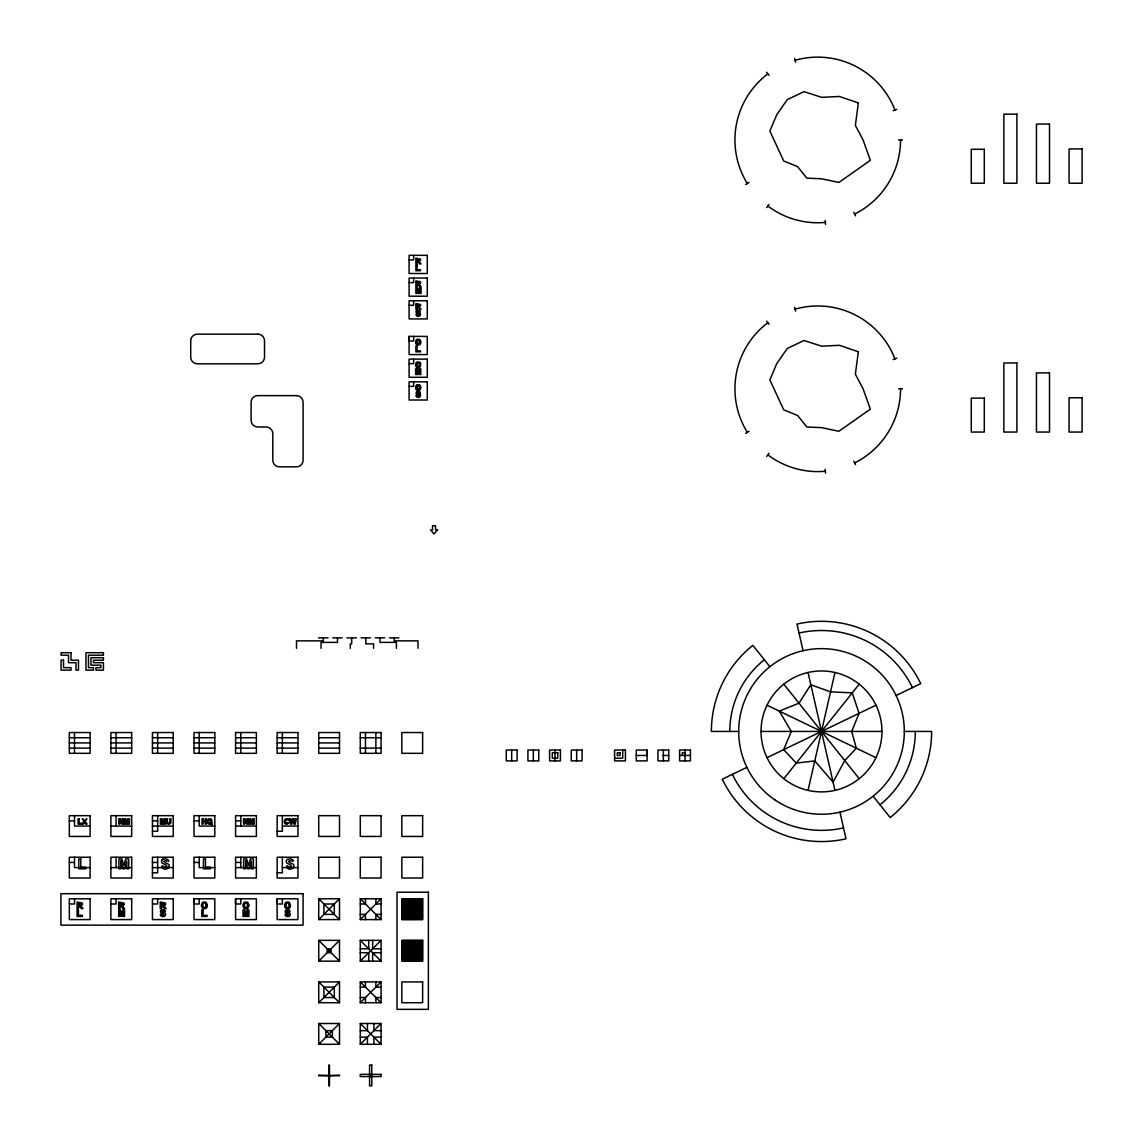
<?xml version="1.0" encoding="UTF-8"?>
<svg xmlns="http://www.w3.org/2000/svg" width="1143" height="1143" viewBox="0 0 1143 1143"><rect width="100%" height="100%" fill="white"/><g stroke="black" fill="none" stroke-linecap="round" stroke-linejoin="round"><path stroke-width="1.5" d="M194.024 898.798L194.024 919.586L214.798 919.586L214.798 898.798L194.024 898.798L194.024 903.999L199.211 903.999L199.211 898.798M235.587 898.798L235.587 919.586L256.375 919.586L256.375 898.798L235.587 898.798L235.587 903.999L240.787 903.999L240.787 898.798M277.149 898.798L277.149 919.586L297.937 919.586L297.937 898.798L277.149 898.798L277.149 903.999L282.35 903.999L282.35 898.798M409.094 336.399L409.094 354.573L427.268 354.573L427.268 336.399L409.094 336.399L409.094 340.943L413.637 340.943L413.637 336.399M647.095 750.051L647.095 760.881L636.265 760.881L636.265 750.051L647.095 750.051L647.095 755.466L636.265 755.466M808.044 790.37L834.962 672.498M416.338 311.082L416.123 311.582A1.672 1.672 0 0 0 416.123 312.239A1.514 1.514 0 0 0 416.509 312.968L419.352 314.411L417.252 314.868A1.829 1.829 0 0 1 416.995 314.196C414.738 313.868 416.652 316.611 417.981 316.282A4.443 4.443 0 0 0 418.781 316.254A3.215 3.215 0 0 0 419.238 316.168A1.743 1.743 0 0 0 420.267 315.425L420.495 313.996A1.557 1.557 0 0 0 420.324 313.596L420.195 313.411A1.6 1.6 0 0 0 419.681 313.025L417.252 311.668L420.353 311.882A1.686 1.686 0 0 0 419.481 310.582L418.681 310.325A3.758 3.758 0 0 0 417.867 310.31L416.838 310.625M168.678 867.523L168.807 867.337A2.286 2.286 0 0 0 169.107 866.565L169.078 865.08A2.672 2.672 0 0 0 168.793 864.379C159.677 860.322 165.049 860.565 168.793 861.136A2.815 2.815 0 0 0 168.292 860.022L165.964 858.764L162.806 859.279M293.38 867.523L293.494 867.337A2.286 2.286 0 0 0 293.808 866.565L293.78 865.08A2.672 2.672 0 0 0 293.494 864.379C284.378 860.322 289.75 860.565 293.494 861.136A2.815 2.815 0 0 0 292.979 860.022L290.665 858.764L287.507 859.279A2.757 2.757 0 0 0 286.664 860.065A2.386 2.386 0 0 0 286.25 861.108A2.872 2.872 0 0 0 286.293 862.065A2.543 2.543 0 0 0 286.75 863.079C289.122 864.051 294.865 866.894 289.093 867.166C284.278 862.636 286.679 871.337 291.865 868.709A2.929 2.929 0 0 0 293.38 867.523M766.667 207.583L769.025 204.468M766.667 456.428L769.025 453.3M783.812 778.697L859.193 684.171M318.726 919.586L339.5 898.798L318.726 898.798L318.726 919.586L339.5 919.586L339.5 898.798M318.726 961.149L339.5 940.36L318.726 940.36L318.726 961.149L339.5 961.149L339.5 940.36M360.288 919.586L381.062 898.798L381.062 919.586L360.288 919.586L360.288 898.798L381.062 898.798M401.85 899.741L402.793 898.798M401.85 901.213L404.265 898.798M401.85 902.684L405.736 898.798M401.85 904.156L407.208 898.798M401.85 905.627L408.68 898.798M401.85 907.099L410.137 898.798M401.85 908.556L411.609 898.798M401.85 910.028L413.08 898.798M401.85 911.5L414.552 898.798M401.85 912.971L416.023 898.798M401.85 914.443L417.495 898.798M401.85 915.914L418.967 898.798M401.85 917.386L420.424 898.798M401.85 918.843L421.896 898.798M318.726 1002.711L339.5 981.937L339.5 1002.711L318.726 1002.711L318.726 981.937L339.5 981.937M360.288 961.149L381.062 940.36L381.062 961.149L360.288 961.149L360.288 940.36L381.062 940.36M402.593 919.586L422.639 899.541M404.05 919.586L422.639 900.998M405.522 919.586L422.639 902.47M406.994 919.586L422.639 903.942M408.465 919.586L422.639 905.413M409.937 919.586L422.639 906.885M411.409 919.586L422.639 908.356M412.88 919.586L422.639 909.828M414.337 919.586L422.639 911.3M415.809 919.586L422.639 912.757M417.281 919.586L422.639 914.229M418.752 919.586L422.639 915.7M420.224 919.586L422.639 917.172M421.696 919.586L422.639 918.643M401.85 941.318L402.793 940.36M401.85 942.775L404.265 940.36M401.85 944.247L405.736 940.36M401.85 945.718L407.208 940.36M401.85 947.19L408.68 940.36M401.85 948.661L410.137 940.36M401.85 950.133L411.609 940.36M401.85 951.605L413.08 940.36M401.85 953.062L414.552 940.36M401.85 954.534L416.023 940.36M401.85 956.005L417.495 940.36M401.85 957.477L418.967 940.36M401.85 958.948L420.424 940.36M401.85 960.42L421.896 940.36M318.726 1044.288L339.5 1023.499L339.5 1044.288L318.726 1044.288L318.726 1023.499L339.5 1023.499M360.288 1002.711L381.062 981.937L381.062 1002.711L360.288 1002.711L360.288 981.937L381.062 981.937M402.593 961.149L422.639 941.103M404.05 961.149L422.639 942.575M405.522 961.149L422.639 944.047M406.994 961.149L422.639 945.504M408.465 961.149L422.639 946.975M409.937 961.149L422.639 948.447M411.409 961.149L422.639 949.919M412.88 961.149L422.639 951.39M414.337 961.149L422.639 952.862M415.809 961.149L422.639 954.334M417.281 961.149L422.639 955.805M418.752 961.149L422.639 957.262M420.224 961.149L422.639 958.734M421.696 961.149L422.639 960.206M328.741 1075.82L339.5 1075.092L339.5 1075.82L318.726 1075.092L318.726 1075.82L328.741 1075.82L328.741 1085.85L329.484 1085.85L329.484 1075.82M360.288 1044.288L381.062 1023.499L381.062 1044.288L360.288 1044.288L360.288 1023.499L381.062 1023.499M745.679 184.566L749.008 182.509M745.679 433.397L749.008 431.34M161.32 910.085L162.477 909.714A4.301 4.301 0 0 1 163.42 909.742L164.349 910.028A1.929 1.929 0 0 1 165.321 911.528L161.863 911.171L164.563 912.828A1.829 1.829 0 0 1 165.535 914.043M746.893 767.367L722.276 779.212A110.128 110.128 0 0 0 846.006 838.805L839.934 812.159M767.039 757.666L875.967 705.202M896.112 695.501L920.729 683.657A110.128 110.128 0 0 0 797 624.064L803.072 650.696M893.14 110.742L896.784 109.328M893.14 359.574L896.784 358.159M163.892 916.457L164.063 916.415A1.986 1.986 0 0 0 165.235 915.586A1.557 1.557 0 0 0 165.521 914.943L165.492 913.943M288.593 916.457L288.765 916.415A1.986 1.986 0 0 0 289.936 915.586A1.557 1.557 0 0 0 290.222 914.943L290.193 913.943A1.786 1.786 0 0 0 290.008 913.471L289.851 913.271A1.829 1.829 0 0 0 289.265 912.828L286.493 911.271L290.036 911.528A1.929 1.929 0 0 0 289.05 910.028L288.122 909.742A4.301 4.301 0 0 0 287.179 909.714L286.021 910.085A1.714 1.714 0 0 0 285.178 911.371A1.915 1.915 0 0 0 285.207 911.928A1.714 1.714 0 0 0 285.507 912.614C288.007 913.043 290.479 916.072 286.493 914.943A2.086 2.086 0 0 1 286.193 914.171C283.621 913.8 285.807 916.929 287.322 916.543A5.086 5.086 0 0 0 288.236 916.529M286.45 819.631L285.379 821.446L286.422 823.289M286.707 823.303L288.979 822.503L287.15 824.217A3.272 3.272 0 0 1 286.479 824.232L285.979 824.146A2.143 2.143 0 0 1 285.35 823.832A2.472 2.472 0 0 1 284.45 822.631L284.278 821.817A4.501 4.501 0 0 1 284.321 820.874L285.15 819.245A2.415 2.415 0 0 1 286.25 818.717L286.507 818.688A3 3 0 0 1 287.25 818.717A2.357 2.357 0 0 1 288.407 819.245L288.936 820.245L286.85 819.617M898.598 139.946L902.513 139.946M409.094 259.875L413.637 259.875L413.637 255.332M409.094 282.592L413.637 282.592L413.637 278.049M409.094 305.295L413.637 305.295L413.637 300.752M409.094 363.66L413.637 363.66L413.637 359.116M409.094 386.377L413.637 386.377L413.637 381.833M898.598 388.777L902.513 388.777M318.583 637.88L328.07 637.88M332.742 637.88L342.243 637.88M346.901 637.88L356.402 637.88M361.074 637.88L370.561 637.88M375.233 637.88L384.734 637.88M389.406 637.88L398.893 637.88M738.692 731.434L711.375 731.434A110.128 110.128 0 0 1 752.837 645.338L769.868 666.698M761.052 731.434L881.953 731.434A60.45 60.45 0 0 1 791.27 783.784A60.45 60.45 0 0 1 791.27 679.071A60.45 60.45 0 0 1 881.953 731.434M904.313 731.434L931.631 731.434A110.128 110.128 0 0 1 890.168 817.531L873.138 796.171M69.323 737.735L90.097 737.735M110.885 737.735L131.674 737.735M152.448 737.735L173.236 737.735M194.024 737.735L214.798 737.735M235.587 737.735L256.375 737.735M277.149 737.735L297.937 737.735M318.726 737.735L339.5 737.735M360.288 737.735L381.062 737.735M69.323 742.921L90.097 742.921M110.885 742.921L131.674 742.921M152.448 742.921L173.236 742.921M194.024 742.921L214.798 742.921M235.587 742.921L256.375 742.921M277.149 742.921L297.937 742.921M318.726 742.921L339.5 742.921M69.323 748.122L90.097 748.122M110.885 748.122L131.674 748.122M152.448 748.122L173.236 748.122M194.024 748.122L214.798 748.122M235.587 748.122L256.375 748.122M277.149 748.122L297.937 748.122M318.726 748.122L339.5 748.122M360.288 748.122L381.062 748.122M685.014 752.751L682.3 752.751L682.3 755.466M662.569 755.466L668.755 755.466M679.599 755.466L690.429 755.466M614.591 758.18L622.721 758.18L622.721 750.051M69.323 820.86L74.509 820.86M152.448 820.86L157.648 820.86M194.024 820.86L199.211 820.86M235.587 820.86L240.787 820.86M90.097 826.06L74.509 826.06L74.509 815.673M110.885 826.06L131.674 826.06M152.448 826.06L173.236 826.06M214.798 826.06L199.211 826.06L199.211 815.673M235.587 826.06L256.375 826.06M282.35 826.06L297.937 826.06M152.448 831.261L157.648 831.261L157.648 815.673M277.149 831.261L282.35 831.261L282.35 815.673M69.323 862.436L74.509 862.436M152.448 862.436L157.648 862.436M194.024 862.436L199.211 862.436M235.587 862.436L240.787 862.436M90.097 867.623L74.509 867.623L74.509 857.236M110.885 867.623L131.674 867.623M152.448 867.623L173.236 867.623M214.798 867.623L199.211 867.623L199.211 857.236M235.587 867.623L256.375 867.623M282.35 867.623L297.937 867.623M152.448 872.823L157.648 872.823L157.648 857.236M277.149 872.823L282.35 872.823L282.35 857.236M69.323 903.999L74.509 903.999L74.509 898.798M110.885 903.999L116.086 903.999L116.086 898.798M152.448 903.999L157.648 903.999L157.648 898.798M360.288 903.999L365.474 903.999L365.474 898.798M381.062 903.999L375.876 903.999L375.876 898.798M360.288 914.386L365.474 914.386L365.474 919.586M381.062 914.386L375.876 914.386L375.876 919.586M360.288 948.804L368.732 948.804L368.732 940.36M381.062 948.804L372.632 948.804L372.632 940.36M360.288 952.705L368.732 952.705L368.732 961.149M381.062 952.705L372.632 952.705L372.632 961.149M360.288 987.123L365.474 987.123L365.474 981.937M381.062 987.123L375.876 987.123L375.876 981.937M360.288 997.525L365.474 997.525L365.474 1002.711M381.062 997.525L375.876 997.525L375.876 1002.711M360.288 1030.643L367.432 1030.643L367.432 1023.499M381.062 1030.643L373.918 1030.643L373.918 1023.499M360.288 1037.144L367.432 1037.144L367.432 1044.288M381.062 1037.144L373.918 1037.144L373.918 1044.288M369.575 1075.463L371.775 1075.463M419.681 394.092L417.252 392.735L420.353 392.963A1.686 1.686 0 0 0 419.481 391.649L418.681 391.406A3.758 3.758 0 0 0 417.867 391.377L416.838 391.692A1.6 1.6 0 0 0 416.338 392.149L416.123 392.663A1.672 1.672 0 0 0 416.123 393.321A1.5 1.5 0 0 0 416.395 393.906L419.352 395.478L417.252 395.949A1.829 1.829 0 0 1 416.995 395.278C414.738 394.949 416.652 397.693 417.981 397.35A4.458 4.458 0 0 0 418.781 397.335A3.215 3.215 0 0 0 419.238 397.235A1.743 1.743 0 0 0 420.267 396.507L420.495 395.078A1.557 1.557 0 0 0 420.324 394.664L420.195 394.492M767.039 705.202L875.967 757.666M360.288 898.798L381.062 919.586M318.726 898.798L339.5 919.586M360.288 940.36L381.062 961.149M318.726 940.36L339.5 961.149M360.288 981.937L381.062 1002.711M318.726 981.937L339.5 1002.711M360.288 1023.499L381.062 1044.288M318.726 1023.499L339.5 1044.288M783.812 684.171L859.193 778.697M766.667 72.295L769.025 75.424M766.667 321.14L769.025 324.255M853.778 212.312L855.521 215.813M853.778 461.158L855.521 464.658M420.367 363.045L420.481 366.331A2.586 2.586 0 0 1 419.867 367.203A2.157 2.157 0 0 1 418.995 367.703L417.366 367.703A2.229 2.229 0 0 1 416.295 367.017A2.629 2.629 0 0 1 415.866 366.331L415.595 365.188A6.029 6.029 0 0 1 415.623 364.217L416.323 362.56A2.7 2.7 0 0 1 417.038 362.031L419.224 362.002A2.215 2.215 0 0 1 420.053 362.602M288.979 903.913L288.979 906.699A1.6 1.6 0 0 1 287.364 907.571L286.05 906.513L286.107 903.913A1.572 1.572 0 0 1 286.436 903.47A1.557 1.557 0 0 1 288.75 903.599M247.402 903.913L247.402 906.699A1.6 1.6 0 0 1 245.802 907.571L244.473 906.513L244.545 903.913A1.572 1.572 0 0 1 244.873 903.47A1.557 1.557 0 0 1 247.174 903.599M205.84 903.913L205.84 906.699A1.6 1.6 0 0 1 204.226 907.571L202.911 906.513L202.983 903.913A1.572 1.572 0 0 1 203.297 903.47A1.557 1.557 0 0 1 205.811 903.913M794.542 58.407L795.614 62.179M794.542 307.253L795.614 311.025M808.044 672.498L834.962 790.37M825.203 220.442L825.56 224.342M825.203 469.287L825.56 473.188M685.014 750.051L685.014 760.881M663.34 750.051L663.34 760.881M576.672 750.051L576.672 760.881M555.012 750.051L555.012 760.881M533.338 750.051L533.338 760.881M511.678 750.051L511.678 760.881M418.009 648.31L418.009 640.866L394.149 640.866L394.149 637.88M396.407 648.31L396.407 642.38L379.976 642.38L379.976 637.88M375.876 732.534L375.876 753.323M373.561 648.31L373.561 643.88L365.817 643.88L365.817 637.88M370.675 1074.349L370.675 1076.563M365.474 732.534L365.474 753.323M351.658 637.88L351.658 643.88L350.272 643.88L350.272 648.31M337.485 637.88L337.485 642.38L321.054 642.38L321.054 648.31M329.484 1075.092L329.484 1065.062L328.741 1065.062L328.741 1075.092M323.326 637.88L323.326 640.866L296.494 640.866L296.494 648.31M282.35 732.534L282.35 753.323M240.787 732.534L240.787 753.323M240.787 815.673L240.787 826.06M240.787 857.236L240.787 867.623M199.211 732.534L199.211 753.323M157.648 732.534L157.648 753.323M116.086 732.534L116.086 753.323M116.086 815.673L116.086 826.06M116.086 857.236L116.086 867.623M74.509 732.534L74.509 753.323M168.678 867.523A2.929 2.929 0 0 1 167.164 868.709C161.792 871.166 159.663 862.736 164.578 867.208C170.207 866.637 164.206 864.122 162.049 863.079A2.543 2.543 0 0 1 161.592 862.065A2.872 2.872 0 0 1 161.549 861.108A2.386 2.386 0 0 1 161.949 860.065M162.049 859.85A2.872 2.872 0 0 1 162.935 859.022M163.535 916.529A5.086 5.086 0 0 1 162.62 916.543C161.106 916.929 158.92 913.8 161.492 914.171A2.086 2.086 0 0 0 161.792 914.943C165.692 916.215 163.306 913.071 160.806 912.614A1.714 1.714 0 0 1 160.506 911.928A1.915 1.915 0 0 1 160.477 911.3A1.586 1.586 0 0 1 160.749 910.6M799.043 633.036A100.927 100.927 0 0 1 912.428 687.643M915.314 731.434A93.812 93.812 0 0 1 879.996 804.786M843.52 827.875A98.927 98.927 0 0 1 732.377 774.354M729.806 731.434A91.697 91.697 0 0 1 764.338 659.74M900.555 388.777A82.81 82.81 0 0 1 854.65 462.901M825.389 471.23A82.81 82.81 0 0 1 767.839 454.857M747.336 432.368A82.81 82.81 0 0 1 767.839 322.697M795.085 309.139A82.81 82.81 0 0 1 894.955 358.873M900.555 139.946A82.81 82.81 0 0 1 854.65 214.07M825.389 222.399A82.81 82.81 0 0 1 767.839 206.026M747.336 183.537A82.81 82.81 0 0 1 767.839 73.866M795.085 60.293A82.81 82.81 0 0 1 894.955 110.028M416.395 310.953A1.672 1.672 0 0 1 416.909 310.467M420.338 362.645A2.7 2.7 0 0 1 420.681 363.131M419.581 393.978A1.743 1.743 0 0 1 420.138 394.421M119.844 911.285L119.801 916.429L118.658 916.429L118.658 909.914L120.472 909.914L121.629 914.371L122.744 909.914L124.558 909.914L124.558 916.429L123.415 916.429L123.415 911.285L122.144 916.429L121.072 916.429L119.844 911.285M120.887 860.993L120.829 868.809L118.915 868.809L118.915 858.893L121.93 858.893L123.844 865.665L125.687 858.893L128.702 858.893L128.702 868.809L126.802 868.809L126.802 860.993L124.701 868.809L122.915 868.809L120.887 860.993M125.244 819.902L125.216 824.146L124.173 824.146L124.173 818.774L125.816 818.774L126.844 822.446L127.845 818.774L129.473 818.774L129.473 824.146L128.445 824.146L128.445 819.902L127.316 824.146L126.344 824.146L125.244 819.902M161.477 819.902L161.449 824.146L160.406 824.146L160.406 818.774L162.049 818.774L163.078 822.446L164.078 818.774L165.706 818.774L165.706 824.146L164.678 824.146L164.678 819.902L163.549 824.146L162.577 824.146L161.477 819.902M169.878 821.774C169.807 825.675 165.278 820.931 167.807 818.774L166.707 818.774L166.807 823.003A2.529 2.529 0 0 0 167.107 823.603L168.235 824.203A4.572 4.572 0 0 0 169.221 824.232L170.836 823.174L170.979 818.774L169.878 818.774L169.878 821.774M244.216 911.285L244.173 916.429L243.016 916.429L243.016 909.914L244.845 909.914L246.002 914.371L247.117 909.914L248.931 909.914L248.931 916.429L247.774 916.429L247.774 911.285L246.517 916.429L245.445 916.429L244.216 911.285M245.588 860.993L245.531 868.809L243.616 868.809L243.616 858.893L246.631 858.893L248.545 865.665L250.388 858.893L253.403 858.893L253.403 868.809L251.503 868.809L251.503 860.993L249.403 868.809L247.617 868.809L245.588 860.993M249.946 819.902L249.903 824.146L248.874 824.146L248.874 818.774L250.503 818.774L251.546 822.446L252.546 818.774L254.175 818.774L254.175 824.146L253.146 824.146L253.146 819.902L252.003 824.146L251.046 824.146L249.946 819.902M416.924 288.965L416.881 293.465L415.881 293.465L415.881 287.75L417.466 287.75L418.481 291.651L419.452 287.75L421.053 287.75L421.053 293.465L420.038 293.465L420.038 288.965L418.938 293.465L417.995 293.465L416.924 288.965M416.638 370.032L416.595 374.533L415.595 374.533L415.595 368.832L417.181 368.832L418.195 372.732L419.167 368.832L420.753 368.832L420.753 374.533L419.752 374.533L419.752 370.032L418.652 374.533L417.709 374.533L416.638 370.032M416.709 341.843L417.867 344.057L419.624 342.557A4.443 4.443 0 0 0 419.638 341.843L418.181 340.1L416.709 341.843M416.709 364.56L417.867 366.76L419.624 365.274A4.429 4.429 0 0 0 419.638 364.56L418.181 362.817L416.709 364.56M416.709 387.277L418.009 389.506A1.5 1.5 0 0 0 418.495 389.477L419.624 387.977A4.443 4.443 0 0 0 419.638 387.277L418.181 385.534L416.709 387.277M208.312 821.217C210.098 827.961 212.869 816.302 208.312 821.217M207.369 905.327L207.054 907.056A2.958 2.958 0 0 1 206.354 908.042A2.457 2.457 0 0 1 205.354 908.614L203.211 908.514A2.529 2.529 0 0 1 202.268 907.828A3 3 0 0 1 201.768 907.056L201.468 905.742A6.887 6.887 0 0 1 201.497 904.642L202.297 902.741A3.086 3.086 0 0 1 203.111 902.127L205.611 902.098A2.5 2.5 0 0 1 206.354 902.57L207.369 905.327M248.931 905.327L248.617 907.056A2.958 2.958 0 0 1 247.917 908.042A2.457 2.457 0 0 1 246.917 908.614L244.773 908.514A2.529 2.529 0 0 1 243.83 907.828A3.015 3.015 0 0 1 243.33 907.056L243.03 905.742A6.887 6.887 0 0 1 243.059 904.642L243.859 902.741A3.086 3.086 0 0 1 244.673 902.127L247.188 902.098A2.5 2.5 0 0 1 247.917 902.57L248.931 905.327M290.493 905.327L290.179 907.056A2.958 2.958 0 0 1 289.479 908.042A2.457 2.457 0 0 1 288.493 908.614L286.336 908.514A2.529 2.529 0 0 1 285.393 907.828A3.015 3.015 0 0 1 284.907 907.056L284.607 905.742A6.887 6.887 0 0 1 284.621 904.642L285.436 902.741A3.086 3.086 0 0 1 286.236 902.127L288.75 902.098A2.5 2.5 0 0 1 289.479 902.57L290.493 905.327M420.753 342.114L420.481 343.614A2.586 2.586 0 0 1 419.867 344.486A2.157 2.157 0 0 1 418.995 344.986L417.366 344.986A2.229 2.229 0 0 1 416.295 344.3A2.629 2.629 0 0 1 415.866 343.614L415.595 342.471A6.044 6.044 0 0 1 415.623 341.5L416.323 339.842A2.7 2.7 0 0 1 417.038 339.314L419.224 339.285A2.2 2.2 0 0 1 420.053 339.885A2.443 2.443 0 0 1 420.367 340.328L420.753 342.114M420.753 387.548L420.481 389.049A2.586 2.586 0 0 1 419.867 389.92A2.157 2.157 0 0 1 418.995 390.42L417.366 390.42A2.229 2.229 0 0 1 416.295 389.734A2.629 2.629 0 0 1 415.866 389.049L415.595 387.906A6.029 6.029 0 0 1 415.623 386.934L416.323 385.277A2.7 2.7 0 0 1 417.038 384.748L419.224 384.72A2.2 2.2 0 0 1 420.053 385.32A2.443 2.443 0 0 1 420.367 385.762L420.753 387.548M207.226 821.145L207.912 823.503A2.186 2.186 0 0 0 208.74 824.06L210.126 824.232A2.272 2.272 0 0 0 210.941 824.017L212.141 824.675L211.684 823.446A2.4 2.4 0 0 0 212.055 822.846L211.641 819.402A1.957 1.957 0 0 0 211.069 818.96L208.726 818.859A2.2 2.2 0 0 0 207.912 819.402A2.372 2.372 0 0 0 207.483 820.045L207.226 821.145M417.252 906.999L415.523 910.314L410.437 910.871L410.437 915.486L407.922 915.486L407.922 903.284L415.323 903.627A3.372 3.372 0 0 1 416.581 904.642A2.986 2.986 0 0 1 416.881 905.142L417.252 906.999M81.11 903.927L78.438 904.799L78.438 903.113L81.11 903.927M122.672 903.927L120.001 904.799L120.001 903.113L122.672 903.927M164.235 903.927L161.577 904.799L161.577 903.113L164.235 903.927M419.395 259.818L417.066 260.561L417.066 259.09L419.395 259.818M419.395 282.535L417.066 283.278L417.066 281.807L419.395 282.535M419.395 305.252L417.066 305.995L417.066 304.524L419.395 305.252M414.752 907.071L414.738 907.342A1.443 1.443 0 0 1 414.052 908.414L410.437 908.814L410.437 905.327L413.666 905.485L414.752 907.071M858.35 102.927L855.364 125.373L863.079 139.946L870.352 160.32L838.905 182.437L821.346 178.765L806.858 178.179L797.585 166.635L783.712 161.006L769.853 130.988L776.826 114.614L787.298 99.627L804 91.626L821.688 97.355L839.391 96.469L858.35 102.927M858.35 351.773L855.364 374.204L863.079 388.777L870.352 409.165L838.905 431.268L821.346 427.611L806.858 427.025L797.585 415.466L783.712 409.851L769.853 379.833L776.826 363.445L787.298 348.472L804 340.471L821.688 346.186L839.391 345.315L858.35 351.773M82.439 904.199L82.367 904.527A1.543 1.543 0 0 1 81.81 905.313L80.739 905.699L82.996 908.614L81.396 908.614L79.381 905.942A2.586 2.586 0 0 0 78.724 905.856L78.438 908.614L77.081 908.614L77.081 901.998L82.31 903.056A1.786 1.786 0 0 1 82.439 903.57A2.529 2.529 0 0 1 82.439 904.199M124.001 904.199L123.93 904.527A1.543 1.543 0 0 1 123.373 905.313L122.301 905.699L124.558 908.614L122.958 908.614L120.944 905.942A2.586 2.586 0 0 0 120.286 905.856L120.001 908.614L118.658 908.614L118.658 901.998L123.873 903.056A1.786 1.786 0 0 1 124.015 903.57A2.529 2.529 0 0 1 124.001 904.199M165.578 904.199L165.492 904.527A1.543 1.543 0 0 1 164.935 905.313L163.878 905.699L166.135 908.614L164.535 908.614L162.606 905.985A2.586 2.586 0 0 0 161.863 905.856L161.577 908.614L160.22 908.614L160.22 901.998L165.435 903.056A1.786 1.786 0 0 1 165.578 903.57A2.529 2.529 0 0 1 165.578 904.199M420.553 260.047L419.067 261.361L421.053 263.904L419.652 263.904L417.967 261.604A2.272 2.272 0 0 0 417.309 261.504L417.066 263.904L415.881 263.904L415.881 258.132L420.438 259.047A1.657 1.657 0 0 1 420.567 259.504A2.215 2.215 0 0 1 420.553 260.047M420.553 282.764L419.067 284.078L421.053 286.622L419.652 286.622L417.967 284.321A2.257 2.257 0 0 0 417.309 284.221L417.066 286.622L415.881 286.622L415.881 280.849L420.438 281.764A1.657 1.657 0 0 1 420.567 282.221A2.215 2.215 0 0 1 420.553 282.764M420.553 305.481L419.067 306.795L421.053 309.339L419.652 309.339L417.967 307.038A2.257 2.257 0 0 0 417.309 306.938L417.066 309.339L415.881 309.339L415.881 303.552L420.438 304.481A1.657 1.657 0 0 1 420.567 304.938A2.215 2.215 0 0 1 420.553 305.481M295.237 818.774L294.508 822.546L293.58 818.774L292.237 818.774L291.236 822.474L290.479 818.774L289.336 818.774L290.536 824.146L291.736 824.146L292.879 820.145L293.88 824.146L295.208 824.146L296.38 818.774L295.237 818.774M859.036 713.361L851.735 731.434L856.307 748.194L844.748 760.595L833.076 782.155L814.773 760.909L796.257 763.095L783.684 749.651L791.27 731.434L779.312 711.117L798.986 703.202L810.844 684.743L830.532 691.858L852.264 692.858L859.036 713.361M83.939 821.303L82.139 824.146L83.439 824.146L84.611 822.303L85.782 824.146L87.082 824.146L85.239 821.303L86.882 818.774L84.611 820.303L82.339 818.774L83.939 821.303M437.555 529.909L434.04 533.981L430.525 529.909L432.54 529.909L432.54 525.737L435.54 525.737L435.54 529.909L437.555 529.909M1016.899 114.143L1003.854 114.143L1003.854 183.223L1016.899 183.223L1016.899 114.143M1049.503 124.058L1036.458 124.058L1036.458 183.223L1049.503 183.223L1049.503 124.058M1082.092 148.919L1069.062 148.919L1069.062 183.223L1082.092 183.223L1082.092 148.919M984.294 149.29L971.25 149.29L971.25 183.223L984.294 183.223L984.294 149.29M427.268 255.332L409.094 255.332L409.094 273.506L427.268 273.506L427.268 255.332M417.066 265.033L415.881 265.033L415.881 270.748L420.51 270.748L420.51 269.777L417.066 269.777L417.066 265.033M427.268 278.049L409.094 278.049L409.094 296.208L427.268 296.208L427.268 278.049M427.268 300.752L409.094 300.752L409.094 318.926L427.268 318.926L427.268 300.752M257.861 334.156L197.382 334.156A6.644 6.644 0 0 0 190.724 340.814L190.724 357.173A6.644 6.644 0 0 0 197.382 363.817L257.861 363.817A6.644 6.644 0 0 0 264.519 357.173L264.519 340.814A6.644 6.644 0 0 0 257.861 334.156M417.066 346.115L415.881 346.115L415.881 351.815L420.51 351.815L420.51 350.858L417.066 350.858L417.066 346.115M427.268 359.116L409.094 359.116L409.094 377.29L427.268 377.29L427.268 359.116M1016.899 362.974L1003.854 362.974L1003.854 432.054L1016.899 432.054L1016.899 362.974M1049.503 372.904L1036.458 372.904L1036.458 432.054L1049.503 432.054L1049.503 372.904M427.268 381.833L409.094 381.833L409.094 400.007L427.268 400.007L427.268 381.833M296.437 395.621L257.747 395.621A6.644 6.644 0 0 0 251.089 402.265L251.089 420.338A6.644 6.644 0 0 0 257.747 426.982L266.148 426.982A6.644 6.644 0 0 1 272.806 433.626L272.806 460.2A6.644 6.644 0 0 0 279.449 466.844L296.437 466.844A6.644 6.644 0 0 0 303.095 460.2L303.095 402.265A6.644 6.644 0 0 0 296.437 395.621M1082.092 397.75L1069.062 397.75L1069.062 432.054L1082.092 432.054L1082.092 397.75M984.294 398.135L971.25 398.135L971.25 432.054L984.294 432.054L984.294 398.135M71.009 652.696L61.036 652.696L61.036 655.196L68.509 655.196L68.509 662.683L75.995 662.683L75.995 670.155L78.481 670.155L78.481 660.183L71.009 660.183L71.009 652.696M103.427 652.696L85.968 652.696L85.968 670.155L93.455 670.155L93.455 667.669L88.468 667.669L88.468 655.196L103.427 655.196L103.427 652.696M103.427 657.696L90.954 657.696L90.954 665.169L100.927 665.169L100.927 667.669L95.941 667.669L95.941 670.155L103.427 670.155L103.427 662.683L93.455 662.683L93.455 660.183L103.427 660.183L103.427 657.696M63.522 660.183L61.036 660.183L61.036 670.155L71.009 670.155L71.009 667.669L63.522 667.669L63.522 660.183M90.097 732.534L69.323 732.534L69.323 753.323L90.097 753.323L90.097 732.534M131.674 732.534L110.885 732.534L110.885 753.323L131.674 753.323L131.674 732.534M173.236 732.534L152.448 732.534L152.448 753.323L173.236 753.323L173.236 732.534M214.798 732.534L194.024 732.534L194.024 753.323L214.798 753.323L214.798 732.534M256.375 732.534L235.587 732.534L235.587 753.323L256.375 753.323L256.375 732.534M297.937 732.534L277.149 732.534L277.149 753.323L297.937 753.323L297.937 732.534M339.5 732.534L318.726 732.534L318.726 753.323L339.5 753.323L339.5 732.534M381.062 732.534L360.288 732.534L360.288 753.323L381.062 753.323L381.062 732.534M422.639 732.534L401.85 732.534L401.85 753.323L422.639 753.323L422.639 732.534M517.093 750.051L506.263 750.051L506.263 760.881L517.093 760.881L517.093 750.051M538.767 750.051L527.923 750.051L527.923 760.881L538.767 760.881L538.767 750.051M560.427 750.051L549.597 750.051L549.597 760.881L560.427 760.881L560.427 750.051M582.087 750.051L571.257 750.051L571.257 760.881L582.087 760.881L582.087 750.051M625.421 750.051L614.591 750.051L614.591 760.881L625.421 760.881L625.421 750.051M668.755 750.051L657.925 750.051L657.925 760.881L668.755 760.881L668.755 750.051M690.429 750.051L679.599 750.051L679.599 760.881L690.429 760.881L690.429 750.051M557.713 752.751L552.298 752.751L552.298 758.18L557.713 758.18L557.713 752.751M620.006 752.751L617.306 752.751L617.306 755.466L620.006 755.466L620.006 752.751M90.097 815.673L69.323 815.673L69.323 836.447L90.097 836.447L90.097 815.673M131.674 815.673L110.885 815.673L110.885 836.447L131.674 836.447L131.674 815.673M173.236 815.673L152.448 815.673L152.448 836.447L173.236 836.447L173.236 815.673M214.798 815.673L194.024 815.673L194.024 836.447L214.798 836.447L214.798 815.673M256.375 815.673L235.587 815.673L235.587 836.447L256.375 836.447L256.375 815.673M297.937 815.673L277.149 815.673L277.149 836.447L297.937 836.447L297.937 815.673M339.5 815.673L318.726 815.673L318.726 836.447L339.5 836.447L339.5 815.673M381.062 815.673L360.288 815.673L360.288 836.447L381.062 836.447L381.062 815.673M422.639 815.673L401.85 815.673L401.85 836.447L422.639 836.447L422.639 815.673M79.181 818.845L78.081 818.845L78.081 824.146L81.882 824.146L81.882 823.246L79.181 823.246L79.181 818.845M119.915 818.774L118.843 818.774L118.843 824.146L119.872 824.146L119.872 820.674L122.015 824.146L123.115 824.146L123.115 818.774L122.072 818.774L122.072 822.274L119.915 818.774M203.111 818.774L202.011 818.774L202.011 824.146L203.111 824.146L203.111 821.774L205.24 821.774L205.24 824.146L206.34 824.146L206.34 818.774L205.24 818.774L205.24 820.874L203.111 820.874L203.111 818.774M244.602 818.774L243.545 818.774L243.545 824.146L244.573 824.146L244.573 820.674L246.702 824.146L247.802 824.146L247.802 818.774L246.774 818.774L246.774 822.274L244.602 818.774M90.097 857.236L69.323 857.236L69.323 878.024L90.097 878.024L90.097 857.236M131.674 857.236L110.885 857.236L110.885 878.024L131.674 878.024L131.674 857.236M173.236 857.236L152.448 857.236L152.448 878.024L173.236 878.024L173.236 857.236M214.798 857.236L194.024 857.236L194.024 878.024L214.798 878.024L214.798 857.236M256.375 857.236L235.587 857.236L235.587 878.024L256.375 878.024L256.375 857.236M297.937 857.236L277.149 857.236L277.149 878.024L297.937 878.024L297.937 857.236M339.5 857.236L318.726 857.236L318.726 878.024L339.5 878.024L339.5 857.236M381.062 857.236L360.288 857.236L360.288 878.024L381.062 878.024L381.062 857.236M422.639 857.236L401.85 857.236L401.85 878.024L422.639 878.024L422.639 857.236M80.796 859.022L78.767 859.022L78.767 868.809L85.782 868.809L85.782 867.151L80.796 867.151L80.796 859.022M205.497 859.022L203.468 859.022L203.468 868.809L210.483 868.809L210.483 867.151L205.497 867.151L205.497 859.022M428.382 892.212L397.021 892.212L397.021 1009.34L428.382 1009.34L428.382 892.212M303.081 893.697L60.908 893.697L60.908 925.144L303.081 925.144L303.081 893.697M90.097 898.798L69.323 898.798L69.323 919.586L90.097 919.586L90.097 898.798M131.674 898.798L110.885 898.798L110.885 919.586L131.674 919.586L131.674 898.798M173.236 898.798L152.448 898.798L152.448 919.586L173.236 919.586L173.236 898.798M422.639 898.798L401.85 898.798L401.85 919.586L422.639 919.586L422.639 898.798M334.313 903.999L323.912 903.999L323.912 914.386L334.313 914.386L334.313 903.999M78.438 909.914L77.081 909.914L77.081 916.429L82.382 916.429L82.382 915.329L78.438 915.329L78.438 909.914M203.14 909.914L201.782 909.914L201.782 916.429L207.083 916.429L207.083 915.329L203.14 915.329L203.14 909.914M422.639 940.36L401.85 940.36L401.85 961.149L422.639 961.149L422.639 940.36M331.056 948.804L327.155 948.804L327.155 952.705L331.056 952.705L331.056 948.804M422.639 981.937L401.85 981.937L401.85 1002.711L422.639 1002.711L422.639 981.937M334.313 987.123L323.912 987.123L323.912 997.525L334.313 997.525L334.313 987.123M332.356 1030.643L325.869 1030.643L325.869 1037.144L332.356 1037.144L332.356 1030.643M371.775 1065.062L369.575 1065.062L369.575 1085.85L371.775 1085.85L371.775 1065.062M381.062 1074.349L360.288 1074.349L360.288 1076.563L381.062 1076.563L381.062 1074.349M775.083 800.014A82.81 82.81 0 0 0 904.099 737.335A82.81 82.81 0 0 0 785.327 656.954A82.81 82.81 0 0 0 775.083 800.014"/></g></svg>
